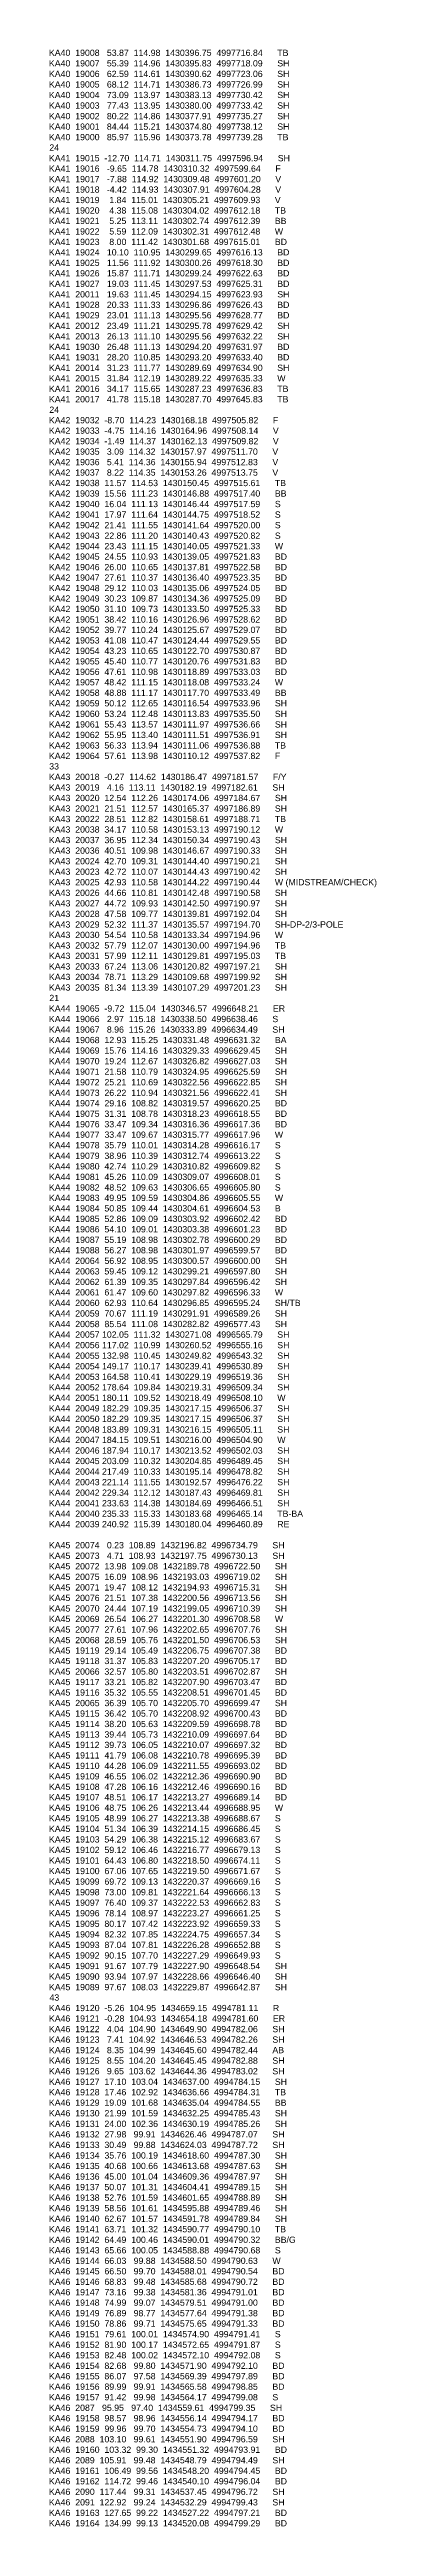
# Model space of a CAD drawing. Header units: millimetres. Extents: x -4102225 to 11595281, y -18031110 to 2258209.
# Drawn here: x 6293416 to 6319491, y 18799 to 216432 of the extents above; entities that cross this region are included whole.
import ezdxf

# ---------------------------------------------------------------- set-up
doc = ezdxf.new("R2010")
doc.units = ezdxf.units.MM
doc.layers.get('0').update_dxf_attribs({"lineweight": 0})
doc.styles.get("Standard").update_dxf_attribs({"font": 'arial.ttf'})

msp = doc.modelspace()

# ---------------------------------------------------------------- texts
at = {"color": 4}
for s, p in [('KA40  19008   53.87  114.98  1430396.75  4997716.84      TB', (6293367, 215925)), ('KA40  19007   55.39  114.96  1430395.83  4997718.09      SH', (6293367, 215083)), ('KA40  19006   62.59  114.61  1430390.62  4997723.06      SH', (6293367, 214241)), ('KA40  19005   68.12  114.71  1430386.73  4997726.99      SH', (6293367, 213399)), ('KA40  19004   73.09  113.97  1430383.13  4997730.42      SH', (6293367, 212557)), ('KA40  19003   77.43  113.95  1430380.00  4997733.42      SH', (6293367, 211715)), ('KA40  19002   80.22  114.86  1430377.91  4997735.27      SH', (6293367, 210873)), ('KA40  19001   84.44  115.21  1430374.80  4997738.12      SH', (6293367, 210031)), ('KA40  19000   85.97  115.96  1430373.78  4997739.28      TB', (6293367, 209196)), ('KA41  19015  -12.70  114.71  1430311.75  4997596.94      SH', (6293367, 207519)), ('KA41  19016   -9.65  114.78  1430310.32  4997599.64      F', (6293367, 206683)), ('KA41  19017   -7.88  114.92  1430309.48  4997601.20      V', (6293367, 205848)), ('KA41  19018   -4.42  114.93  1430307.91  4997604.28      V', (6293367, 205013)), ('KA41  19019    1.84  115.01  1430305.21  4997609.93      V', (6293367, 204177)), ('KA41  19020    4.38  115.08  1430304.02  4997612.18      TB', (6293367, 203342)), ('KA41  19021    5.25  113.11  1430302.74  4997612.39      BB', (6293367, 202507)), ('KA41  19022    5.59  112.09  1430302.31  4997612.48      W', (6293367, 201671)), ('KA41  19023    8.00  111.42  1430301.68  4997615.01      BD', (6293367, 200836)), ('KA41  19024   10.10  110.95  1430299.65  4997616.13      BD', (6293367, 200000)), ('KA41  19025   11.56  111.92  1430300.26  4997618.30      BD', (6293367, 199165)), ('KA41  19026   15.87  111.71  1430299.24  4997622.63      BD', (6293367, 198330)), ('KA41  19027   19.03  111.45  1430297.53  4997625.31      BD', (6293367, 197494)), ('KA41  20011   19.63  111.45  1430294.15  4997623.93      SH', (6293367, 196652)), ('KA41  19028   20.33  111.33  1430296.86  4997626.43      BD', (6293367, 195817)), ('KA41  19029   23.01  111.13  1430295.56  4997628.77      BD', (6293367, 194982)), ('KA41  20012   23.49  111.21  1430295.78  4997629.42      SH', (6293367, 194140)), ('KA41  20013   26.13  111.10  1430295.56  4997632.22      SH', (6293367, 193298)), ('KA41  19030   26.48  111.13  1430294.20  4997631.97      BD', (6293367, 192463)), ('KA41  19031   28.20  110.85  1430293.20  4997633.40      BD', (6293367, 191627)), ('KA41  20014   31.23  111.77  1430289.69  4997634.90      SH', (6293367, 190785)), ('KA41  20015   31.84  112.19  1430289.22  4997635.33      W', (6293367, 189950)), ('KA41  20016   34.17  115.65  1430287.23  4997636.83      TB', (6293367, 189115)), ('KA41  20017   41.78  115.18  1430287.70  4997645.83      TB', (6293367, 188279)), ('KA42  19032  -8.70  114.23  1430168.18  4997505.82      F', (6293367, 186608)), ('KA42  19033  -4.75  114.16  1430164.96  4997508.14      V', (6293367, 185773)), ('KA42  19034  -1.49  114.37  1430162.13  4997509.82      V', (6293367, 184938)), ('KA42  19035   3.09  114.32  1430157.97  4997511.70      V', (6293367, 184102)), ('KA42  19036   5.41  114.36  1430155.94  4997512.83      V', (6293367, 183267)), ('KA42  19037   8.22  114.35  1430153.26  4997513.75      V', (6293367, 182432)), ('KA42  19038  11.57  114.53  1430150.45  4997515.61      TB', (6293367, 181596)), ('KA42  19039  15.56  111.23  1430146.88  4997517.40      BB', (6293367, 180761)), ('KA42  19040  16.04  111.13  1430146.44  4997517.59      S', (6293367, 179919)), ('KA42  19041  17.97  111.64  1430144.75  4997518.52      S', (6293367, 179077)), ('KA42  19042  21.41  111.55  1430141.64  4997520.00      S', (6293367, 178235)), ('KA42  19043  22.86  111.20  1430140.43  4997520.82      S', (6293367, 177393)), ('KA42  19044  23.43  111.15  1430140.05  4997521.33      W', (6293367, 176558)), ('KA42  19045  24.55  110.93  1430139.05  4997521.83      BD', (6293367, 175723)), ('KA42  19046  26.00  110.65  1430137.81  4997522.58      BD', (6293367, 174887)), ('KA42  19047  27.61  110.37  1430136.40  4997523.35      BD', (6293367, 174052)), ('KA42  19048  29.12  110.03  1430135.06  4997524.05      BD', (6293367, 173216)), ('KA42  19049  30.23  109.87  1430134.36  4997525.09      BD', (6293367, 172381)), ('KA42  19050  31.10  109.73  1430133.50  4997525.33      BD', (6293367, 171546)), ('KA42  19051  38.42  110.16  1430126.96  4997528.62      BD', (6293367, 170710)), ('KA42  19052  39.77  110.24  1430125.67  4997529.07      BD', (6293367, 169875)), ('KA42  19053  41.08  110.47  1430124.44  4997529.55      BD', (6293367, 169040)), ('KA42  19054  43.23  110.65  1430122.70  4997530.87      BD', (6293367, 168204)), ('KA42  19055  45.40  110.77  1430120.76  4997531.83      BD', (6293367, 167369)), ('KA42  19056  47.61  110.98  1430118.89  4997533.03      BD', (6293367, 166533)), ('KA42  19057  48.42  111.15  1430118.08  4997533.24      W', (6293367, 165698)), ('KA42  19058  48.88  111.17  1430117.70  4997533.49      BB', (6293367, 164863)), ('KA42  19059  50.12  112.65  1430116.54  4997533.96      SH', (6293367, 164021)), ('KA42  19060  53.24  112.48  1430113.83  4997535.50      SH', (6293367, 163179)), ('KA42  19061  55.43  113.57  1430111.97  4997536.66      SH', (6293367, 162337)), ('KA42  19062  55.95  113.40  1430111.51  4997536.91      SH', (6293367, 161495)), ('KA42  19063  56.33  113.94  1430111.06  4997536.88      TB', (6293367, 160660)), ('KA42  19064  57.61  113.98  1430110.12  4997537.82      F', (6293367, 159824)), ('KA43  20018  -0.27  114.62  1430186.47  4997181.57      F/Y', (6293367, 158147)), ('KA43  20019   4.16  113.11  1430182.19  4997182.61      SH', (6293367, 157305)), ('KA43  20020  12.54  112.26  1430174.06  4997184.67      SH', (6293367, 156464)), ('KA43  20021  21.51  112.57  1430165.37  4997186.89      SH', (6293367, 155622)), ('KA43  20022  28.51  112.82  1430158.61  4997188.71      TB', (6293367, 154786)), ('KA43  20038  34.17  110.58  1430153.13  4997190.12      W', (6293367, 153951)), ('KA43  20037  36.95  112.34  1430150.34  4997190.43      SH', (6293367, 153109)), ('KA43  20036  40.51  109.98  1430146.67  4997190.33      SH', (6293367, 152267)), ('KA43  20024  42.70  109.31  1430144.40  4997190.21      SH', (6293367, 151425)), ('KA43  20023  42.72  110.07  1430144.43  4997190.42      SH', (6293367, 150583)), ('KA43  20025  42.93  110.58  1430144.22  4997190.44      W (MIDSTREAM/CHECK)', (6293367, 149742)), ('KA43  20026  44.66  110.81  1430142.48  4997190.58      SH', (6293367, 148900)), ('KA43  20027  44.72  109.93  1430142.50  4997190.97      SH', (6293367, 148058)), ('KA43  20028  47.58  109.77  1430139.81  4997192.04      SH', (6293367, 147216)), ('KA43  20029  52.32  111.37  1430135.57  4997194.70      SH-DP-2/3-POLE', (6293367, 146374)), ('KA43  20030  54.54  110.58  1430133.34  4997194.96      W', (6293367, 145538)), ('KA43  20032  57.79  112.07  1430130.00  4997194.96      TB', (6293367, 144703)), ('KA43  20031  57.99  112.11  1430129.81  4997195.03      TB', (6293367, 143868)), ('KA43  20033  67.24  113.06  1430120.82  4997197.21      SH', (6293367, 143026)), ('KA43  20034  78.71  113.29  1430109.68  4997199.92      SH', (6293367, 142184)), ('KA43  20035  81.34  113.39  1430107.29  4997201.23      SH', (6293367, 141342)), ('KA44  19065  -9.72  115.04  1430346.57  4996648.21      ER', (6293367, 139671)), ('KA44  19066   2.97  115.18  1430338.50  4996638.46      S', (6293367, 138829)), ('KA44  19067   8.96  115.26  1430333.89  4996634.49      SH', (6293367, 137988)), ('KA44  19068  12.93  115.25  1430331.48  4996631.32      BA', (6293367, 137152)), ('KA44  19069  15.76  114.16  1430329.33  4996629.45      SH', (6293367, 136310)), ('KA44  19070  19.24  112.67  1430326.82  4996627.03      SH', (6293367, 135469)), ('KA44  19071  21.58  110.79  1430324.95  4996625.59      SH', (6293367, 134627)), ('KA44  19072  25.21  110.69  1430322.56  4996622.85      SH', (6293367, 133785)), ('KA44  19073  26.22  110.94  1430321.56  4996622.41      SH', (6293367, 132943)), ('KA44  19074  29.16  108.82  1430319.57  4996620.25      BD', (6293367, 132108)), ('KA44  19075  31.31  108.78  1430318.23  4996618.55      BD', (6293367, 131272)), ('KA44  19076  33.47  109.34  1430316.36  4996617.36      BD', (6293367, 130437)), ('KA44  19077  33.47  109.67  1430315.77  4996617.96      W', (6293367, 129601)), ('KA44  19078  35.79  110.01  1430314.28  4996616.17      S', (6293367, 128760)), ('KA44  19079  38.96  110.39  1430312.74  4996613.22      S', (6293367, 127918)), ('KA44  19080  42.74  110.29  1430310.82  4996609.82      S', (6293367, 127076)), ('KA44  19081  45.26  110.09  1430309.07  4996608.01      S', (6293367, 126234)), ('KA44  19082  48.52  109.63  1430306.65  4996605.80      S', (6293367, 125392)), ('KA44  19083  49.95  109.59  1430304.86  4996605.55      W', (6293367, 124557)), ('KA44  19084  50.85  109.44  1430304.61  4996604.53      B', (6293367, 123721)), ('KA44  19085  52.86  109.09  1430303.92  4996602.42      BD', (6293367, 122886)), ('KA44  19086  54.10  109.01  1430303.38  4996601.23      BD', (6293367, 122051)), ('KA44  19087  55.19  108.98  1430302.78  4996600.29      BD', (6293367, 121215)), ('KA44  19088  56.27  108.98  1430301.97  4996599.57      BD', (6293367, 120380)), ('KA44  20064  56.92  108.95  1430300.57  4996600.00      SH', (6293367, 119538)), ('KA44  20063  59.45  109.12  1430299.21  4996597.80      SH', (6293367, 118696)), ('KA44  20062  61.39  109.35  1430297.84  4996596.42      SH', (6293367, 117854)), ('KA44  20061  61.47  109.60  1430297.82  4996596.33      W', (6293367, 117019)), ('KA44  20060  62.93  110.64  1430296.85  4996595.24      SH/TB', (6293367, 116177)), ('KA44  20059  70.67  111.19  1430291.91  4996589.26      SH', (6293367, 115335)), ('KA44  20058  85.54  111.08  1430282.82  4996577.43      SH', (6293367, 114493)), ('KA44  20057 102.05  111.32  1430271.08  4996565.79      SH', (6293367, 113651)), ('KA44  20056 117.02  110.99  1430260.52  4996555.16      SH', (6293367, 112810)), ('KA44  20055 132.98  110.45  1430249.82  4996543.32      SH', (6293367, 111968)), ('KA44  20054 149.17  110.17  1430239.41  4996530.89      SH', (6293367, 111126)), ('KA44  20053 164.58  110.41  1430229.19  4996519.36      SH', (6293367, 110284)), ('KA44  20052 178.64  109.84  1430219.31  4996509.34      SH', (6293367, 109442)), ('KA44  20051 180.11  109.52  1430218.49  4996508.10      W', (6293367, 108607)), ('KA44  20049 182.29  109.35  1430217.15  4996506.37      SH', (6293367, 107765)), ('KA44  20050 182.29  109.35  1430217.15  4996506.37      SH', (6293367, 106923)), ('KA44  20048 183.89  109.31  1430216.15  4996505.11      SH', (6293367, 106081)), ('KA44  20047 184.15  109.51  1430216.00  4996504.90      W', (6293367, 105246)), ('KA44  20046 187.94  110.17  1430213.52  4996502.03      SH', (6293367, 104404)), ('KA44  20045 203.09  110.32  1430204.85  4996489.45      SH', (6293367, 103562)), ('KA44  20044 217.49  110.33  1430195.14  4996478.82      SH', (6293367, 102720)), ('KA44  20043 221.14  111.55  1430192.57  4996476.22      SH', (6293367, 101878)), ('KA44  20042 229.34  112.12  1430187.43  4996469.81      SH', (6293367, 101036)), ('KA44  20041 233.63  114.38  1430184.69  4996466.51      SH', (6293367, 100195)), ('KA44  20040 235.33  115.33  1430183.68  4996465.14      TB-BA', (6293367, 99359)), ('KA44  20039 240.92  115.39  1430180.04  4996460.89      RE', (6293367, 98524)), ('KA45  20074   0.23  108.89  1432196.82  4996734.79      SH', (6293367, 96847)), ('KA45  20073   4.71  108.93  1432197.75  4996730.13      SH', (6293367, 96005)), ('KA45  20072  13.98  109.08  1432189.78  4996722.50      SH', (6293367, 95163)), ('KA45  20075  16.09  108.96  1432193.03  4996719.02      SH', (6293367, 94321)), ('KA45  20071  19.47  108.12  1432194.93  4996715.31      SH', (6293367, 93479)), ('KA45  20076  21.51  107.38  1432200.56  4996713.56      SH', (6293367, 92637)), ('KA45  20070  24.44  107.19  1432199.05  4996710.39      SH', (6293367, 91795)), ('KA45  20069  26.54  106.27  1432201.30  4996708.58      W', (6293367, 90960)), ('KA45  20077  27.61  107.96  1432202.65  4996707.76      SH', (6293367, 90118)), ('KA45  20068  28.59  105.76  1432201.50  4996706.53      SH', (6293367, 89276)), ('KA45  19119  29.14  105.49  1432206.75  4996707.38      BD', (6293367, 88441)), ('KA45  19118  31.37  105.83  1432207.20  4996705.17      BD', (6293367, 87606)), ('KA45  20066  32.57  105.80  1432203.51  4996702.87      SH', (6293367, 86764)), ('KA45  19117  33.21  105.82  1432207.90  4996703.47      BD', (6293367, 85928)), ('KA45  19116  35.32  105.55  1432208.51  4996701.45      BD', (6293367, 85093)), ('KA45  20065  36.39  105.70  1432205.70  4996699.47      SH', (6293367, 84251)), ('KA45  19115  36.42  105.70  1432208.92  4996700.43      BD', (6293367, 83416)), ('KA45  19114  38.20  105.63  1432209.59  4996698.78      BD', (6293367, 82580)), ('KA45  19113  39.44  105.73  1432210.09  4996697.64      BD', (6293367, 81745)), ('KA45  19112  39.73  106.05  1432210.07  4996697.32      BD', (6293367, 80910)), ('KA45  19111  41.79  106.08  1432210.78  4996695.39      BD', (6293367, 80074)), ('KA45  19110  44.28  106.09  1432211.55  4996693.02      BD', (6293367, 79239)), ('KA45  19109  46.55  106.02  1432212.36  4996690.90      BD', (6293367, 78403)), ('KA45  19108  47.28  106.16  1432212.46  4996690.16      BD', (6293367, 77568)), ('KA45  19107  48.51  106.17  1432213.27  4996689.14      BD', (6293367, 76733)), ('KA45  19106  48.75  106.26  1432213.44  4996688.95      W', (6293367, 75897)), ('KA45  19105  48.99  106.27  1432213.38  4996688.67      S', (6293367, 75055)), ('KA45  19104  51.34  106.39  1432214.15  4996686.45      S', (6293367, 74214)), ('KA45  19103  54.29  106.38  1432215.12  4996683.67      S', (6293367, 73372)), ('KA45  19102  59.12  106.46  1432216.77  4996679.13      S', (6293367, 72530)), ('KA45  19101  64.43  106.80  1432218.50  4996674.11      S', (6293367, 71688)), ('KA45  19100  67.06  107.65  1432219.50  4996671.67      S', (6293367, 70846)), ('KA45  19099  69.72  109.13  1432220.37  4996669.16      S', (6293367, 70004)), ('KA45  19098  73.00  109.81  1432221.64  4996666.13      S', (6293367, 69162)), ('KA45  19097  76.40  109.37  1432222.53  4996662.83      S', (6293367, 68321)), ('KA45  19096  78.14  108.97  1432223.27  4996661.25      S', (6293367, 67479)), ('KA45  19095  80.17  107.42  1432223.92  4996659.33      S', (6293367, 66637)), ('KA45  19094  82.32  107.85  1432224.75  4996657.34      S', (6293367, 65795)), ('KA45  19093  87.04  107.81  1432226.28  4996652.88      S', (6293367, 64953)), ('KA45  19092  90.15  107.70  1432227.29  4996649.93      S', (6293367, 64111)), ('KA45  19091  91.67  107.79  1432227.90  4996648.54      SH', (6293367, 63269)), ('KA45  19090  93.94  107.97  1432228.66  4996646.40      SH', (6293367, 62428)), ('KA45  19089  97.67  108.03  1432229.87  4996642.87      SH', (6293367, 61586)), ('KA46  19120  -5.26  104.95  1434659.15  4994781.11      R', (6293367, 59915)), ('KA46  19121  -0.28  104.93  1434654.18  4994781.60      ER', (6293367, 59080)), ('KA46  19122   4.04  104.90  1434649.90  4994782.06      SH', (6293367, 58238)), ('KA46  19123   7.41  104.92  1434646.53  4994782.26      SH', (6293367, 57396)), ('KA46  19124   8.35  104.99  1434645.60  4994782.44      AB', (6293367, 56560)), ('KA46  19125   8.55  104.20  1434645.45  4994782.88      SH', (6293367, 55719)), ('KA46  19126   9.65  103.62  1434644.36  4994783.02      SH', (6293367, 54877)), ('KA46  19127  17.10  103.04  1434637.00  4994784.15      SH', (6293367, 54035)), ('KA46  19128  17.46  102.92  1434636.66  4994784.31      TB', (6293367, 53200)), ('KA46  19129  19.09  101.68  1434635.04  4994784.55      BB', (6293367, 52364)), ('KA46  19130  21.99  101.59  1434632.25  4994785.43      SH', (6293367, 51522)), ('KA46  19131  24.00  102.36  1434630.19  4994785.26      SH', (6293367, 50680)), ('KA46  19132  27.98   99.91  1434626.46  4994787.07      SH', (6293367, 49839)), ('KA46  19133  30.49   99.88  1434624.03  4994787.72      SH', (6293367, 48997)), ('KA46  19134  35.76  100.19  1434618.60  4994787.30      SH', (6293367, 48155)), ('KA46  19135  40.68  100.66  1434613.68  4994787.63      SH', (6293367, 47313)), ('KA46  19136  45.00  101.04  1434609.36  4994787.97      SH', (6293367, 46471)), ('KA46  19137  50.07  101.31  1434604.41  4994789.15      SH', (6293367, 45629)), ('KA46  19138  52.76  101.59  1434601.65  4994788.89      SH', (6293367, 44787)), ('KA46  19139  58.56  101.61  1434595.88  4994789.46      SH', (6293367, 43946)), ('KA46  19140  62.67  101.57  1434591.78  4994789.84      SH', (6293367, 43104)), ('KA46  19141  63.71  101.32  1434590.77  4994790.10      TB', (6293367, 42268)), ('KA46  19142  64.49  100.46  1434590.01  4994790.32      BB/G', (6293367, 41426)), ('KA46  19143  65.66  100.05  1434588.88  4994790.68      S', (6293367, 40585)), ('KA46  19144  66.03   99.88  1434588.50  4994790.63      W', (6293367, 39749)), ('KA46  19145  66.50   99.70  1434588.01  4994790.54      BD', (6293367, 38914)), ('KA46  19146  68.83   99.48  1434585.68  4994790.72      BD', (6293367, 38078)), ('KA46  19147  73.16   99.38  1434581.36  4994791.01      BD', (6293367, 37243)), ('KA46  19148  74.99   99.07  1434579.51  4994791.00      BD', (6293367, 36408)), ('KA46  19149  76.89   98.77  1434577.64  4994791.38      BD', (6293367, 35572)), ('KA46  19150  78.86   99.71  1434575.65  4994791.33      BD', (6293367, 34737)), ('KA46  19151  79.61  100.01  1434574.90  4994791.41      S', (6293367, 33895)), ('KA46  19152  81.90  100.17  1434572.65  4994791.87      S', (6293367, 33053)), ('KA46  19153  82.48  100.02  1434572.10  4994792.08      S', (6293367, 32211)), ('KA46  19154  82.68   99.80  1434571.90  4994792.10      BD', (6293367, 31376)), ('KA46  19155  86.07   97.58  1434569.39  4994797.89      BD', (6293367, 30541)), ('KA46  19156  89.99   99.91  1434565.58  4994798.85      BD', (6293367, 29705)), ('KA46  19157  91.42   99.98  1434564.17  4994799.08      S', (6293367, 28863)), ('KA46  2087   95.95   97.40  1434559.61  4994799.35      SH', (6293367, 28021)), ('KA46  19158  98.57   98.96  1434556.14  4994794.17      BD', (6293367, 27186)), ('KA46  19159  99.96   99.70  1434554.73  4994794.10      BD', (6293367, 26351)), ('KA46  2088  103.10   99.61  1434551.90  4994796.59      SH', (6293367, 25509)), ('KA46  19160  103.32  99.30  1434551.32  4994793.91      BD', (6293367, 24673)), ('KA46  2089  105.91   99.48  1434548.79  4994794.49      SH', (6293367, 23832)), ('KA46  19161  106.49  99.56  1434548.20  4994794.45      BD', (6293367, 22996)), ('KA46  19162  114.72  99.46  1434540.10  4994796.04      BD', (6293367, 22161)), ('KA46  2090  117.44   99.31  1434537.45  4994796.72      SH', (6293367, 21319)), ('KA46  2091  122.92   99.24  1434532.29  4994799.43      SH', (6293367, 20477)), ('KA46  19163  127.65  99.22  1434527.22  4994797.21      BD', (6293367, 19642)), ('KA46  19164  134.99  99.13  1434520.08  4994799.29      BD', (6293367, 18806))]:
    msp.add_text(s, height=500, dxfattribs=at).set_placement(p)
at = {"color": 32, "true_color": 0xcd6928}
for s, p in [('24', (6293398, 208361)), ('24', (6293398, 187444)), ('33', (6293389, 158989)), ('21', (6293398, 140507)), ('43', (6293410, 60750))]:
    msp.add_text(s, height=500, dxfattribs=at).set_placement(p)

doc.saveas('drawing.dxf')
